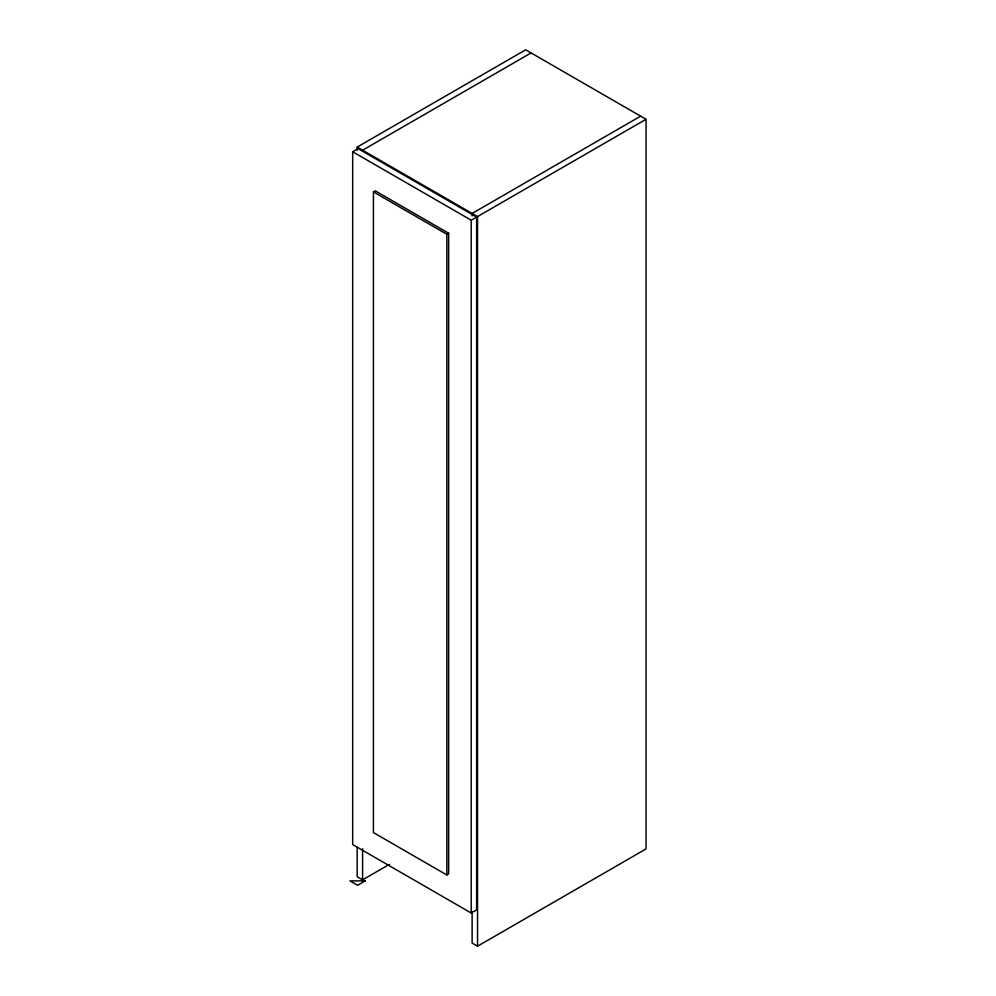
<?xml version="1.0" encoding="UTF-8"?>
<svg xmlns="http://www.w3.org/2000/svg" width="996" height="996" viewBox="0 0 996 996"><rect width="100%" height="100%" fill="white"/><g stroke="black" fill="none" stroke-linecap="round" stroke-linejoin="round"><path stroke-width="1.49" d="M357.178 150.197L357.178 147.084L525.676 49.8L646.043 119.283L646.043 848.916L477.545 946.2L472.129 943.075L472.129 911.963M352.671 151.778L358.087 148.641L476.636 217.091L476.636 909.896L471.22 913.021L352.671 844.571L352.671 151.778L471.22 220.216L476.636 217.091M362.594 150.209L531.092 52.925M373.425 191.904L375.231 190.859L448.648 233.251L448.648 873.928L446.843 874.974L373.425 832.581L373.425 191.904L446.843 234.284L448.648 233.251M640.627 116.159L472.129 213.443L472.129 215.945M357.178 147.084L477.545 216.568L646.043 119.283M357.178 847.148L357.178 876.717L362.594 879.842L389.349 864.404M477.545 216.568L477.545 946.2M471.22 220.216L471.22 913.021M446.843 234.284L446.843 874.974M362.594 848.729L362.594 879.842M365.246 880.887L357.601 885.295L349.957 880.887L365.246 880.887"/></g></svg>
